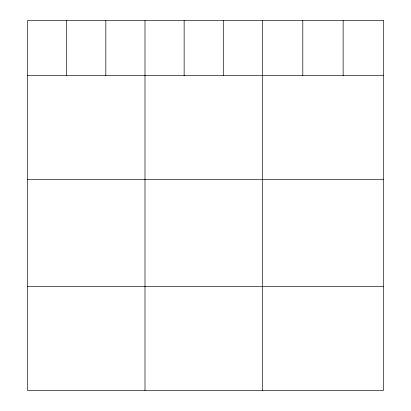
<?xml version="1.0" encoding="UTF-8"?>
<svg xmlns="http://www.w3.org/2000/svg" width="411" height="411" viewBox="0 0 411 411"><rect width="100%" height="100%" fill="white"/><g stroke="black" fill="none" stroke-linecap="round" stroke-linejoin="round"><path stroke-width="0.62" d="M27.527 75.65L383.473 75.65M27.527 179.535L383.473 179.535M27.527 286.565L383.473 286.565M343.134 20.55L343.134 75.65M302.794 20.55L302.794 75.65M262.449 20.55L262.449 390.45M223.296 20.55L223.296 75.65M184.143 20.55L184.143 75.65M144.991 20.55L144.991 390.45M105.833 20.55L105.833 75.65M66.68 20.55L66.68 75.65M383.473 20.55L27.527 20.55L27.527 390.45L383.473 390.45L383.473 20.55"/></g></svg>
